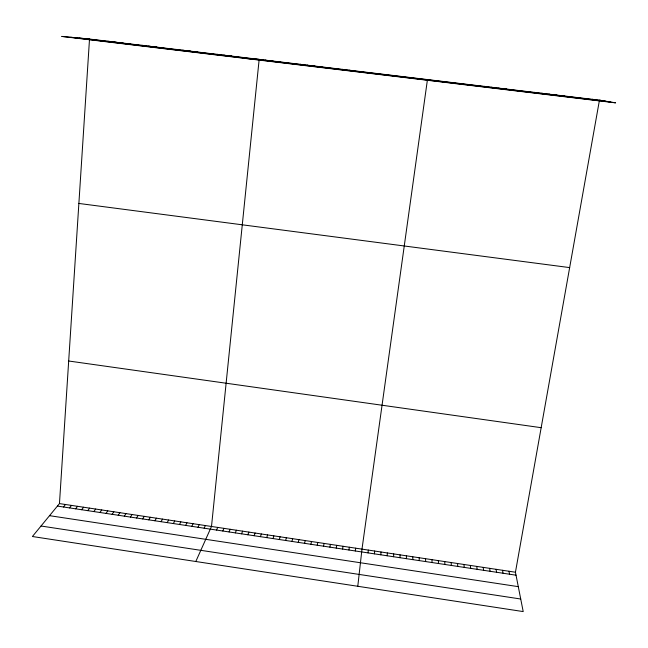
<?xml version="1.0" encoding="UTF-8"?>
<svg xmlns="http://www.w3.org/2000/svg" width="648" height="648" viewBox="0 0 648 648"><rect width="100%" height="100%" fill="white"/><g stroke="black" fill="none" stroke-linecap="round" stroke-linejoin="round"><path stroke-width="0.97" d="M412.792 559.637L412.808 556.778M406.385 558.673L406.442 555.822M399.978 557.709L400.075 554.858M393.579 556.745L393.717 553.902M387.188 555.782L387.358 552.947M59.462 503.593L89.513 39.01L61.714 36.418L615.6 102.846L599.457 100.14L515.444 572.225L523.203 611.582L32.4 536.512L59.462 503.593L515.444 572.225M380.805 554.818L381.008 551.991M374.423 553.854L374.666 551.035M368.048 552.89L368.323 550.079M357.785 586.278L361.989 549.131L427.461 79.518L428.433 80.401M355.307 550.97L355.663 548.176M348.948 550.014L349.337 547.22M342.589 549.059L343.019 546.272M336.239 548.103L336.709 545.324M329.897 547.147L330.399 544.369M323.555 546.191L324.097 543.421M317.22 545.235L317.795 542.473M310.894 544.28L311.502 541.525M304.568 543.324L305.216 540.578M298.25 542.376L298.931 539.638M291.932 541.42L292.653 538.691M285.622 540.473L286.384 537.751M279.32 539.525L280.114 536.803M273.027 538.569L273.853 535.864M266.733 537.621L267.592 534.916M260.439 536.674L261.338 533.976M254.154 535.726L255.093 533.037M247.876 534.786L248.848 532.097M241.607 533.839L242.611 531.158M235.337 532.891L236.382 530.218M229.076 531.951L230.153 529.286M222.815 531.004L223.933 528.347M216.562 530.064L217.712 527.407M195.801 561.508L211.499 526.476L259.168 59.349L245.633 58.474M204.144 528.193L205.359 525.552M197.972 527.261L199.228 524.629M191.808 526.33L193.096 523.706M185.644 525.407L186.972 522.782M179.488 524.475L180.849 521.859M173.34 523.552L174.733 520.943M167.192 522.62L168.626 520.02M161.052 521.697L162.518 519.105M154.921 520.773L156.419 518.181M148.789 519.85L150.32 517.266M142.665 518.927L144.229 516.351M136.542 518.003L138.146 515.435M130.426 517.08L132.062 514.52M124.319 516.164L125.987 513.605M118.211 515.241L119.912 512.69M112.112 514.318L113.846 511.774M106.013 513.402L107.787 510.867M99.922 512.487L101.728 509.952M93.83 511.564L95.677 509.045M87.755 510.648L89.627 508.129M81.672 509.733L83.584 507.222M75.605 508.818L77.549 506.315M69.538 507.902L71.515 505.408M63.472 506.995L65.489 504.492M349.442 70.227L349.871 70.219M342.379 69.377L342.857 69.377M335.324 68.534L335.85 68.542M328.277 67.692L328.844 67.7M321.238 66.841L321.854 66.857M314.199 65.999L314.863 66.023M307.176 65.156L307.873 65.189M300.154 64.314L300.899 64.346M293.139 63.472L293.925 63.512M286.124 62.637L286.959 62.678M279.126 61.795L280.001 61.843M272.128 60.953L273.051 61.009M265.137 60.118L266.109 60.175M251.246 58.45L252.307 58.523M244.353 57.623L245.454 57.704M237.468 56.797L238.61 56.878M230.583 55.971L231.773 56.06M216.829 54.327L218.109 54.424M223.706 55.153L224.937 55.242M209.968 53.501L211.289 53.606M203.108 52.682L204.468 52.788M196.255 51.856L197.664 51.97M182.566 50.22L184.056 50.342M189.41 51.038L190.86 51.16M175.73 49.402L177.269 49.523M162.081 47.766L163.701 47.903M168.901 48.584L170.481 48.713M148.457 46.13L150.158 46.275M155.261 46.948L156.929 47.085M134.849 44.501L136.639 44.655M141.653 45.311L143.394 45.465M114.493 42.055L116.413 42.233M121.273 42.873L123.144 43.035M128.061 43.683L129.892 43.845M100.95 40.435L102.951 40.622M107.714 41.245L109.674 41.423M94.187 39.625L96.228 39.812M87.431 38.815L600.664 100.343M79.364 38.062L605.337 101.129M70.632 37.252L610.408 101.979M78.878 203.448L569.657 267.6M68.688 361.009L541.169 427.688M57.413 506.08L516.035 575.197M49.532 515.67L518.295 586.651M41.035 526.014L520.725 599.011M592.215 99.274L593.374 99.468M584.974 98.407L586.092 98.593M577.749 97.54L578.81 97.727M570.524 96.674L571.544 96.852M563.315 95.807L564.278 95.985M556.106 94.94L557.021 95.11M548.897 94.082L549.771 94.243M541.704 93.215L542.53 93.377M534.519 92.356L535.288 92.502M527.334 91.498L528.063 91.635M520.158 90.631L520.838 90.777M512.989 89.772L513.621 89.91M505.821 88.914L506.412 89.043M498.668 88.055L499.211 88.177M491.516 87.205L492.01 87.318M484.372 86.346L484.817 86.451M508.996 571.253L509.539 574.217M502.54 570.289L503.05 573.237M496.101 569.317L496.57 572.265M489.661 568.345L490.091 571.285M483.23 567.381L483.627 570.313M476.798 566.409L477.155 569.341M470.375 565.445L470.699 568.361M463.96 564.481L464.243 567.389M457.553 563.509L457.788 566.417M451.146 562.545L451.348 565.445M444.739 561.581L444.909 564.481M438.348 560.617L438.477 563.509M431.949 559.661L432.046 562.537M425.566 558.697L425.623 561.573M419.183 557.734L419.199 560.601"/></g></svg>
